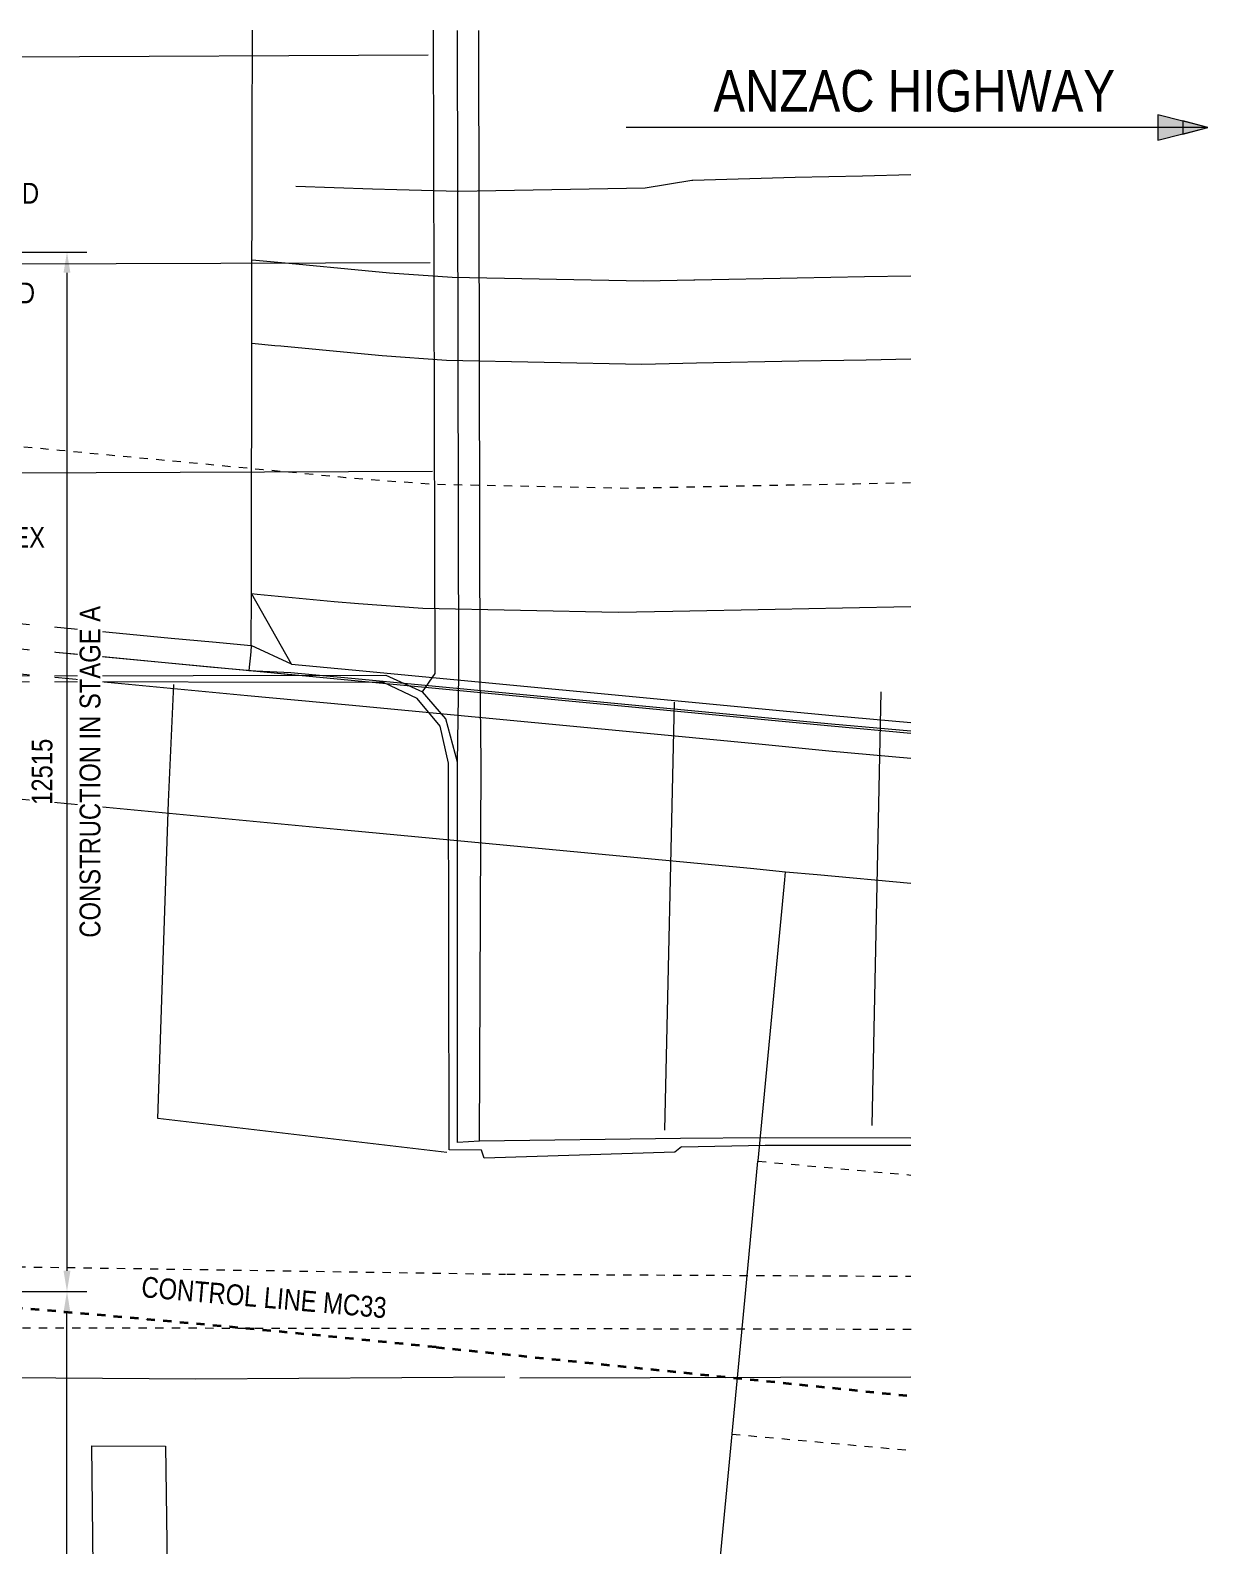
# Model space of a CAD drawing. Header units: metres. Extents: x 564 to 663, y 0 to 1694.
# Drawn here: x 592.43 to 606.61, y 1673.44 to 1691.68 of the extents above; entities that cross this region are included whole.
import ezdxf

# ---------------------------------------------------------------- set-up
doc = ezdxf.new("R2010")
doc.units = ezdxf.units.M
for name, pattern in [('ControlLine', [0.02, 0.0125, -0.0025, 0.0025, -0.0025]), ('IMPORT-BDYS-Boundary _3_', [0.01, 0.009, -0.001]), ('IMPORT-FURN-Fence _3_', [0.005, 0.004167, -0.0008333]), ('IMPORT-LNMK-LaneLine3 _3__2_', [0.012, 0.003, -0.009]), ('IMPORT-LNMK-LinePath', [0.008, 0.001, -0.007])]:
    doc.linetypes.add(name, pattern=pattern)
doc.layers.get('Defpoints').update_dxf_attribs({"color": 41})
for name, color, linetype, lineweight in [('D-BDGE', 7, 'Continuous', 13), ('D-ENHA-GEN-LINE', 7, 'Continuous', 9), ('D-ENHA-TEXT', 7, 'Continuous', 9), ('D-ENHA-TEXT-DIMS', 7, 'Continuous', 9)]:
    doc.layers.add(name, color=color, linetype=linetype, lineweight=lineweight)
doc.styles.add('Arial Narrow', font='ARIALN.TTF', dxfattribs={"height": 0.35})
doc.styles.add('Arial Narrow_1', font='ARIALN.TTF', dxfattribs={"height": 0.25})
doc.styles.add('Arial Narrow_3', font='ARIALN.TTF', dxfattribs={"height": 0.5})
doc.dimstyles.new('Dimension_Standard_O__mm_', dxfattribs={"dimscale": 0.3048, "dimtxt": 0.255858, "dimasz": 0.82021, "dimexe": 0.787402, "dimexo": 0.492126, "dimgap": 0.492126, "dimtad": 1, "dimdec": 0, "dimlfac": 1000, "dimzin": 0, "dimdsep": 46, "dimtxsty": 'Arial Narrow_1', "dimsah": 1, "dimcen": 0.09, "dimaunit": 1, "dimadec": 4, "dimazin": 0, "dimtfac": 1, "dimtdec": 4, "dimtix": 1, "dimtmove": 0, "dimatfit": 3, "dimfxl": 1, "dimtvp": 1, "dimtfill": 1, "dimtolj": 1, "dimtzin": 0, "dimlwd": 18, "dimlwe": 18, "dimarcsym": 2})

# ---------------------------------------------------------------- blocks, each defined once
blk = doc.blocks.new('T2DPAA-T2D-PWA-RW-M2D-000002_ControlLinesMinor_rvt-1-PLAN')
at = {"layer": 'D-BDGE', "color": 150, "linetype": 'ControlLine', "lineweight": 35, "true_color": 0x0080ff}
for p, q in [((597.318, 1675.829), (603.036, 1675.241)), ((569.187, 1666.052), (580.362, 1666.038)), ((581.462, 1666.037), (588.262, 1666.029)), ((589.362, 1666.027), (603.036, 1666.011))]:
    blk.add_line(p, q, dxfattribs=at)
for start, end in [(87.616, 89.90347), (85.99688, 87.3907), (84.13685, 85.77119)]:
    blk.add_arc((568.715, 1397.293), 280, start, end, dxfattribs=at)
at = {"layer": 'D-ENHA-GEN-LINE', "color": 150, "lineweight": 25, "true_color": 0x0080ff}
for p, q in [((584.79, 1677.332), (584.732, 1676.334)), ((585.277, 1666.532), (585.276, 1665.532))]:
    blk.add_line(p, q, dxfattribs=at)
at = {"layer": 'D-ENHA-GEN-LINE', "color": 150, "lineweight": 18, "true_color": 0x0080ff, "char_height": 0.35, "width": 0.81772, "attachment_point": 1, "style": 'Arial Narrow'}
for insert, rotation in [((585.002, 1678.153), 266.7147), ((585.44, 1665.227), 269.9307)]:
    blk.add_mtext('600', dxfattribs=dict(at, insert=insert, rotation=rotation))
blk = doc.blocks.new('T2DPAA-T2D-C3S-RW-M2D-100010_dwg-40802999-PLAN')
at = {"color": 8, "lineweight": 18, "true_color": 0x808080}
for p, q in [((266.997, -102.574), (266.444, -101.769)), ((266.997, -102.574), (266.496, -102.394)), ((266.493, -102.694), (266.996, -102.674))]:
    blk.add_line(p, q, dxfattribs=at)
at = {"color": 8, "lineweight": 18, "true_color": 0x808080, "flags": 128}
for points in [[(266.496, -102.394), (266.444, -101.769), (266.405, -101.289), (266.195, -98.766), (265.991, -96.306), (265.884, -95.012)], [(266.564, -96.838), (267.485, -96.791), (267.779, -96.775), (268.519, -96.733), (270.756, -96.499), (271.307, -96.361), (271.318, -96.359), (272.543, -96.221), (273.351, -96.136), (273.93, -96.071)], [(266.112, -97.765), (266.555, -97.769), (267.48, -97.779), (267.774, -97.78), (268.532, -97.77), (270.829, -97.62), (271.432, -97.556), (271.443, -97.555), (272.669, -97.427), (273.477, -97.342), (274.033, -97.284)], [(266.195, -98.766), (266.474, -98.769), (266.545, -98.769), (267.474, -98.779), (267.769, -98.78), (268.545, -98.77), (270.894, -98.618), (271.547, -98.549), (272.773, -98.421), (273.581, -98.337), (274.117, -98.28)], [(266.444, -101.769), (266.515, -101.769), (267.444, -101.779), (267.739, -101.78), (268.515, -101.77), (270.864, -101.617), (271.517, -101.549), (272.743, -101.421), (273.551, -101.337), (274.37, -101.251)], [(260.76, -102.512), (261.507, -102.519), (261.521, -102.519), (262.025, -102.349), (262.525, -102.354), (263.025, -102.359), (263.525, -102.364), (264.025, -102.369), (264.525, -102.374), (265.025, -102.379), (265.525, -102.384), (266.025, -102.389), (266.496, -102.394)], [(266.496, -102.394), (266.496, -102.469), (266.495, -102.544), (266.494, -102.619), (266.493, -102.694)], [(260.77, -102.637), (261.506, -102.644), (261.52, -102.644), (262.02, -102.649), (262.52, -102.654), (263.02, -102.659), (263.52, -102.664), (264.02, -102.669), (264.519, -102.674), (265.019, -102.679), (265.519, -102.684), (266.019, -102.689), (266.519, -102.694), (266.996, -102.699)], [(263.084, -102.66), (266.505, -102.694), (267.729, -102.706), (271.505, -102.744), (272.729, -102.756), (273.536, -102.765), (274.499, -102.77)], [(266.996, -102.674), (267.73, -102.681), (271.505, -102.719), (272.729, -102.731), (273.537, -102.74), (274.497, -102.745)], [(266.997, -102.574), (267.731, -102.581), (271.506, -102.619), (272.73, -102.631), (273.538, -102.64), (274.488, -102.645)], [(260.796, -102.937), (261.503, -102.944), (266.502, -102.994), (267.726, -103.006), (271.502, -103.044), (272.726, -103.056), (273.533, -103.065), (274.524, -103.071)], [(260.923, -104.438), (262.712, -104.456), (267.711, -104.506), (272.711, -104.556), (273.135, -104.561), (273.518, -104.564), (274.652, -104.57)], [(273.034, -114.66), (273.034, -114.658), (273.067, -111.36), (273.067, -111.358), (273.084, -109.66), (273.1, -108.06), (273.1, -108.058), (273.134, -104.661), (273.135, -104.561)]]:
    blk.add_lwpolyline(points, dxfattribs=at)
at = {"color": 8, "linetype": 'IMPORT-LNMK-LinePath', "lineweight": 18, "true_color": 0x808080, "flags": 128}
blk.add_lwpolyline([(260.564, -100.21), (261.53, -100.219), (261.849, -100.222), (263.995, -100.244), (266.32, -100.267), (266.459, -100.269), (266.53, -100.269), (267.459, -100.279), (267.754, -100.28), (268.53, -100.27), (270.879, -100.118), (271.532, -100.049), (272.758, -99.921), (273.566, -99.837), (274.244, -99.765)], dxfattribs=at)
at = {"color": 8, "linetype": 'IMPORT-LNMK-LaneLine3 _3__2_', "lineweight": 18, "true_color": 0x808080, "flags": 128}
for points in [[(273.1, -108.06), (273.483, -108.064), (274.949, -108.071)], [(273.067, -111.36), (273.45, -111.364), (275.23, -111.373)]]:
    blk.add_lwpolyline(points, dxfattribs=at)
blk = doc.blocks.new('T2DPAA-T2D-PWC-RW-M2D-100010_RoadDesign_rvt-1-PLAN')
at = {"color": 8, "lineweight": 18, "true_color": 0x808080, "rotation": 355.1442999999989}
blk.add_blockref('T2DPAA-T2D-C3S-RW-M2D-100010_dwg-40802999-PLAN', (338.221, 1808.858), dxfattribs=at)
blk = doc.blocks.new('T2DPAA-T2D-PWA-SU-M2D-000002_dwg-40815123-PLAN')
at = {"color": 9, "lineweight": 18, "true_color": 0xc0c0c0}
for p, q in [((43.593, 1580.824), (48.61, 1581.274)), ((48.843, 1578.783), (43.822, 1578.337)), ((44.043, 1575.838), (49.083, 1576.286)), ((55.026, 1568.885), (54.694, 1574.094)), ((52.221, 1573.759), (52.541, 1568.618)), ((51.057, 1565.5), (55.748, 1565.908))]:
    blk.add_line(p, q, dxfattribs=at)
at = {"color": 9, "linetype": 'IMPORT-FURN-Fence _3_', "lineweight": 18, "true_color": 0xc0c0c0}
blk.add_line((50.797, 1566.729), (55.646, 1567.116), dxfattribs=at)
at = {"color": 9, "lineweight": 18, "true_color": 0xc0c0c0, "flags": 128}
for points in [[(49.68, 1572.821), (49.609, 1573.864), (48.937, 1581.598)], [(55.505, 1568.774), (53.761, 1568.63), (52.742, 1568.532), (50.331, 1568.296), (49.966, 1572.844), (49.866, 1573.869), (49.21, 1581.413), (49.193, 1581.62)], [(43.457, 1581.133), (43.579, 1579.683), (44.109, 1573.39), (48.734, 1573.792), (49.188, 1573.629), (49.322, 1573.861), (48.649, 1581.574)], [(50.366, 1568.191), (49.977, 1568.163), (49.574, 1572.799), (49.435, 1573.236), (49.132, 1573.544), (48.712, 1573.702), (44.024, 1573.309), (43.479, 1579.684), (43.36, 1581.125)], [(50.331, 1568.296), (50.069, 1568.259), (49.68, 1572.821), (49.497, 1573.33), (49.188, 1573.629)], [(49.953, 1568.128), (46.449, 1568.241), (46.256, 1572.051), (46.2, 1573.462)], [(52.762, 1568.434), (53.761, 1568.54), (55.512, 1568.688)], [(52.762, 1568.434), (52.685, 1568.365), (50.406, 1568.099), (50.366, 1568.191)], [(42.122, 1564.764), (47.171, 1565.157), (50.874, 1565.494)], [(46.132, 1562.792), (45.99, 1564.247), (46.874, 1564.318), (47.017, 1562.884)]]:
    blk.add_lwpolyline(points, dxfattribs=at)
at = {"color": 9, "linetype": 'IMPORT-FURN-Fence _3_', "lineweight": 18, "true_color": 0xc0c0c0, "flags": 128}
blk.add_lwpolyline([(42.066, 1565.424), (44.424, 1566.285), (50.781, 1566.728)], dxfattribs=at)
blk = doc.blocks.new('T2DPAA-T2D-PWA-SU-M2D-000001_dwg-40815111-PLAN')
at = {"color": 9, "linetype": 'IMPORT-BDYS-Boundary _3_', "lineweight": 18, "true_color": 0xc0c0c0}
blk.add_line((133.899, 1663.057), (120.272, 1661.921), dxfattribs=at)
blk = doc.blocks.new('T2DPAA-T2D-PWA-SU-M2D-000100_Survey_rvt-1-PLAN')
at = {"color": 9, "lineweight": 18, "true_color": 0xc0c0c0, "rotation": 355.1442999999989}
for name, p in [('T2DPAA-T2D-PWA-SU-M2D-000002_dwg-40815123-PLAN', (414.939, 119.901)), ('T2DPAA-T2D-PWA-SU-M2D-000001_dwg-40815111-PLAN', (328.846, 30.288))]:
    blk.add_blockref(name, p, dxfattribs=at)
blk = doc.blocks.new('DIT_Annot_RoadDirection - Left Direction-5487943-PLAN')
at = {"layer": 'D-ENHA-GEN-LINE'}
for points in [[(0.006, 0.00153), (0.006, -0.00153), (0, 0)], [(0.003, 0.0008), (0.003, -0.0008), (0, 0)]]:
    blk.add_hatch(color=256, dxfattribs=at).paths.add_polyline_path(points)
for p, q in [((0.006, 0.00153), (0, 0)), ((0.003, 0.0008), (0, 0)), ((0, 0), (0.006, -0.00153)), ((0, 0), (0.07, 0)), ((0, 0), (0.003, -0.0008)), ((0.003, -0.0008), (0.003, 0.0008)), ((0.006, -0.00153), (0.006, 0.00153))]:
    blk.add_line(p, q, dxfattribs=at)
blk = doc.blocks.new('DIMBLOCK1-PLAN')
at = {"layer": 'D-ENHA-TEXT-DIMS', "color": 0, "lineweight": 18, "transparency": 16777216}
for p, q in [((589.768, 1676.498), (593.114, 1676.498)), ((592.874, 1654.358), (592.874, 1676.248)), ((589.512, 1654.108), (593.114, 1654.108))]:
    blk.add_line(p, q, dxfattribs=at)
at = {"layer": 'D-ENHA-TEXT-DIMS', "color": 0, "transparency": 16777216}
for points in [[(592.832, 1676.248), (592.915, 1676.248), (592.874, 1676.498)], [(592.832, 1654.358), (592.915, 1654.358), (592.874, 1654.108)]]:
    blk.add_solid(points, dxfattribs=at)
at = {"layer": 'Defpoints', "color": 0, "transparency": 16777216}
for p in [(589.618, 1676.498), (592.874, 1676.498), (589.362, 1654.108)]:
    blk.add_point(p, dxfattribs=at)
at = {"layer": 'D-ENHA-TEXT-DIMS', "color": 0, "lineweight": 18, "transparency": 16777216, "char_height": 0.25, "width": 4.80525, "attachment_point": 5, "rotation": 90, "style": 'Arial Narrow_1', "bg_fill": 3, "box_fill_scale": 1.1, "bg_fill_color": 256, "bg_fill_true_color": 13158600, "bg_fill_transparency": 0}
for s, insert in [('\\A1;22390', (592.596, 1665.303)), ('\\A1;CONSTRUCTION IN STAGE B', (593.153, 1665.303))]:
    blk.add_mtext(s, dxfattribs=dict(at, insert=insert))
blk = doc.blocks.new('DIMBLOCK2-PLAN')
at = {"layer": 'D-ENHA-TEXT-DIMS', "color": 0, "lineweight": 18, "transparency": 16777216}
for p, q in [((591.688, 1689.012), (593.114, 1689.012)), ((592.874, 1688.762), (592.874, 1676.748)), ((589.512, 1676.498), (593.114, 1676.498))]:
    blk.add_line(p, q, dxfattribs=at)
at = {"layer": 'D-ENHA-TEXT-DIMS', "color": 0, "transparency": 16777216}
for points in [[(592.832, 1688.762), (592.915, 1688.762), (592.874, 1689.012)], [(592.832, 1676.748), (592.915, 1676.748), (592.874, 1676.498)]]:
    blk.add_solid(points, dxfattribs=at)
at = {"layer": 'Defpoints', "color": 0, "transparency": 16777216}
for p in [(591.538, 1689.012), (589.362, 1676.498), (592.874, 1676.498)]:
    blk.add_point(p, dxfattribs=at)
at = {"layer": 'D-ENHA-TEXT-DIMS', "color": 0, "lineweight": 18, "transparency": 16777216, "char_height": 0.25, "width": 4.80525, "attachment_point": 5, "rotation": 90, "style": 'Arial Narrow_1', "bg_fill": 3, "box_fill_scale": 1.1, "bg_fill_color": 256, "bg_fill_true_color": 13158600, "bg_fill_transparency": 0}
for s, insert in [('\\A1;12515\u200e', (592.575, 1682.755)), ('\\A1;CONSTRUCTION IN STAGE A', (593.153, 1682.755))]:
    blk.add_mtext(s, dxfattribs=dict(at, insert=insert))

msp = doc.modelspace()

# ---------------------------------------------------------------- block references
at = {"color": 9, "lineweight": 5, "true_color": 0xc0c0c0}
msp.add_blockref('T2DPAA-T2D-PWA-SU-M2D-000100_Survey_rvt-1-PLAN', (0, 0), dxfattribs=at)
at = {"lineweight": 5}
for name in ['T2DPAA-T2D-PWC-RW-M2D-100010_RoadDesign_rvt-1-PLAN', 'T2DPAA-T2D-PWA-RW-M2D-000002_ControlLinesMinor_rvt-1-PLAN']:
    msp.add_blockref(name, (0, 0), dxfattribs=at)
at = {"layer": 'D-ENHA-GEN-LINE', "xscale": 100, "yscale": 100, "zscale": 100, "rotation": 180}
msp.add_blockref('DIT_Annot_RoadDirection - Left Direction-5487943-PLAN', (606.6087, 1690.5099), dxfattribs=at)

# ---------------------------------------------------------------- next in the draw order: texts
at = {"layer": 'D-ENHA-GEN-LINE', "insert": (600.6573, 1691.2022), "char_height": 0.5, "attachment_point": 1, "style": 'Arial Narrow_3', "bg_fill": 3, "box_fill_scale": 1, "bg_fill_color": 256, "bg_fill_true_color": 13158600, "bg_fill_transparency": 0}
msp.add_mtext('ANZAC HIGHWAY', dxfattribs=at)
at = {"layer": 'D-ENHA-TEXT', "insert": (590.0244, 1689.8448), "char_height": 0.25, "attachment_point": 1, "style": 'Arial Narrow_1', "bg_fill": 3, "box_fill_scale": 1, "bg_fill_color": 256, "bg_fill_true_color": 13158600, "bg_fill_transparency": 0}
msp.add_mtext('TOP OF UPSTAND', dxfattribs=at)
at = {"layer": 'D-ENHA-TEXT', "insert": (593.7833, 1676.6816), "char_height": 0.25, "attachment_point": 1, "rotation": 355.0338, "style": 'Arial Narrow_1', "bg_fill": 3, "box_fill_scale": 1, "bg_fill_color": 256, "bg_fill_true_color": 13158600, "bg_fill_transparency": 0}
msp.add_mtext('CONTROL LINE MC33', dxfattribs=at)

# ---------------------------------------------------------------- next in the draw order: dimensions: what is measured, and where the dimension line sits
at = {"layer": 'D-ENHA-TEXT-DIMS', "lineweight": 18}
dim = msp.add_linear_dim(base=(592.8735, 1676.4984), p1=(589.362, 1654.1083), p2=(589.6177, 1676.4984), angle=90, text='<>\\XCONSTRUCTION IN STAGE B', dimstyle='Dimension_Standard_O__mm_', override={"dimpost": '<>', "dimfxl": 22.391597}, dxfattribs=at)
dim.commit()
dim.dimension.update_dxf_attribs({"geometry": 'DIMBLOCK1-PLAN', "text_midpoint": (592.8735, 1665.3033)})

# ---------------------------------------------------------------- next in the draw order: dimensions: what is measured, and where the dimension line sits
dim = msp.add_linear_dim(base=(592.8735, 1676.4984), p1=(591.5377, 1689.0124), p2=(589.362, 1676.4984), angle=89.99998, text='12515\u200e\\XCONSTRUCTION IN STAGE A', dimstyle='Dimension_Standard_O__mm_', override={"dimpost": '<>', "dimfxl": 12.701677}, dxfattribs=at)
dim.commit()
dim.dimension.update_dxf_attribs({"geometry": 'DIMBLOCK2-PLAN', "text_midpoint": (592.8735, 1682.7554)})

# ---------------------------------------------------------------- next in the draw order: texts
at = {"layer": 'D-ENHA-TEXT', "char_height": 0.25, "attachment_point": 1, "style": 'Arial Narrow_1', "bg_fill": 3, "box_fill_scale": 1, "bg_fill_color": 256, "bg_fill_true_color": 13158600, "bg_fill_transparency": 0}
for s, insert in [('TOP OF UPSTAND', (589.9754, 1688.6448)), ('10 THK ABELFLEX ', (590.1105, 1685.7027))]:
    msp.add_mtext(s, dxfattribs=dict(at, insert=insert))

doc.saveas('drawing.dxf')
